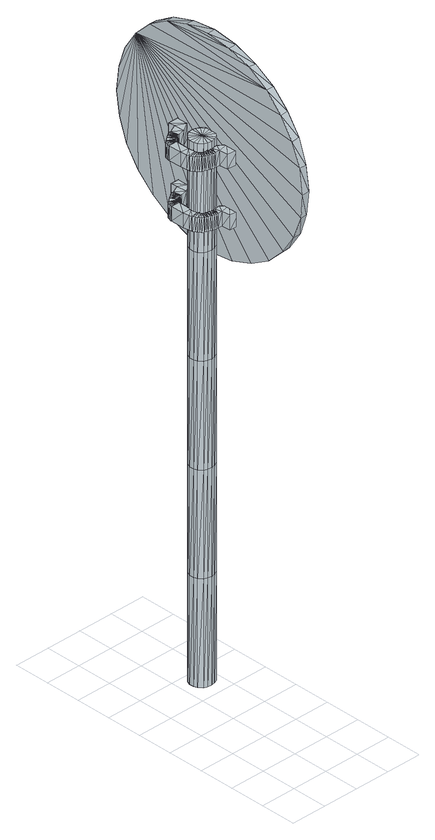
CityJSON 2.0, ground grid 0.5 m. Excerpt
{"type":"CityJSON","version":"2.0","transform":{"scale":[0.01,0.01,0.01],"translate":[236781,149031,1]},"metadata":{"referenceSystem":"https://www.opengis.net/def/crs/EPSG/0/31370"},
"CityObjects":{
"object1":{"type":"GenericCityObject","attributes":{"cluster":49,"mean_distance_to_centroid":0.0835,"new_centroid_x":236781.35,"new_centroid_y":149032.72,"mean_distance_to_camera":6.3,"H1":0,"H2":0,"Z_final":108.13,"cluster2":-1,"proj_x":236780.55,"proj_y":149034.17,"id_line":81387,"bearing_l":61.07,"distance":1.66,"orientation":"right","G_obj":61.07},"geometry":[{"type":"MultiSurface","lod":"2","boundaries":[[[0,1,2]],[[2,1,3]],[[3,1,4]],[[4,1,5]],[[5,1,6]],[[1,7,6]],[[1,8,7]],[[1,9,8]],[[1,10,9]],[[1,11,10]],[[1,12,11]],[[1,13,12]],[[1,14,13]],[[15,14,1]],[[16,15,1]],[[17,16,1]],[[18,17,1]],[[0,18,1]],[[19,20,0]],[[19,0,2]],[[21,19,2]],[[21,2,3]],[[21,3,22]],[[22,3,4]],[[22,4,23]],[[23,4,5]],[[23,5,24]],[[24,5,6]],[[24,6,25]],[[25,6,7]],[[25,7,26]],[[26,7,8]],[[26,8,27]],[[8,9,27]],[[27,9,28]],[[9,10,28]],[[10,29,28]],[[10,11,29]],[[11,30,29]],[[11,12,30]],[[30,12,31]],[[31,12,13]],[[31,13,32]],[[32,13,14]],[[32,14,33]],[[33,14,15]],[[33,15,34]],[[34,15,16]],[[34,16,35]],[[35,16,17]],[[36,35,17]],[[18,36,17]],[[20,36,18]],[[20,18,0]],[[37,38,20]],[[37,20,19]],[[39,37,19]],[[21,39,19]],[[39,21,40]],[[40,21,22]],[[40,22,41]],[[41,22,23]],[[41,23,42]],[[42,23,24]],[[42,24,43]],[[43,24,25]],[[43,25,44]],[[44,25,26]],[[26,45,44]],[[26,27,45]],[[27,46,45]],[[27,28,46]],[[28,47,46]],[[28,29,47]],[[47,29,48]],[[29,30,48]],[[48,30,49]],[[49,30,31]],[[49,31,50]],[[50,31,32]],[[50,32,51]],[[51,32,33]],[[51,33,52]],[[52,33,34]],[[52,34,53]],[[53,34,35]],[[54,53,35]],[[54,35,36]],[[38,54,36]],[[38,36,20]],[[55,56,38]],[[55,38,37]],[[57,55,37]],[[57,37,39]],[[57,39,58]],[[58,39,40]],[[58,40,59]],[[59,40,41]],[[59,41,60]],[[60,41,42]],[[60,42,61]],[[61,42,43]],[[61,43,62]],[[62,43,44]],[[44,63,62]],[[44,45,63]],[[45,64,63]],[[45,46,64]],[[46,65,64]],[[46,47,65]],[[47,66,65]],[[47,48,66]],[[66,48,67]],[[67,48,49]],[[67,49,68]],[[68,49,50]],[[68,50,69]],[[69,50,51]],[[69,51,70]],[[70,51,52]],[[70,52,71]],[[71,52,53]],[[72,71,53]],[[72,53,54]],[[56,72,54]],[[56,54,38]],[[73,74,56]],[[73,56,55]],[[75,73,55]],[[75,55,57]],[[75,57,76]],[[76,57,58]],[[76,58,77]],[[77,58,59]],[[77,59,78]],[[78,59,60]],[[78,60,79]],[[79,60,61]],[[79,61,80]],[[80,61,62]],[[62,81,80]],[[62,63,81]],[[63,82,81]],[[63,64,82]],[[64,83,82]],[[64,65,83]],[[65,84,83]],[[65,66,84]],[[84,66,85]],[[85,66,67]],[[85,67,86]],[[86,67,68]],[[86,68,87]],[[87,68,69]],[[87,69,88]],[[88,69,70]],[[88,70,89]],[[89,70,71]],[[90,89,71]],[[90,71,72]],[[74,90,72]],[[74,72,56]],[[91,92,74]],[[91,74,73]],[[93,91,73]],[[93,73,75]],[[93,75,94]],[[94,75,76]],[[94,76,95]],[[95,76,77]],[[95,77,96]],[[96,77,78]],[[96,78,97]],[[97,78,79]],[[97,79,98]],[[98,79,80]],[[80,99,98]],[[80,81,99]],[[81,100,99]],[[81,82,100]],[[82,101,100]],[[82,83,101]],[[83,102,101]],[[83,84,102]],[[102,84,103]],[[103,84,85]],[[103,85,104]],[[104,85,86]],[[104,86,105]],[[105,86,87]],[[105,87,106]],[[106,87,88]],[[106,88,107]],[[107,88,89]],[[108,107,89]],[[108,89,90]],[[92,108,90]],[[92,90,74]],[[92,91,109]],[[91,93,109]],[[93,94,109]],[[94,95,109]],[[95,96,109]],[[109,96,97]],[[109,97,98]],[[109,98,99]],[[109,99,100]],[[109,100,101]],[[109,101,102]],[[109,102,103]],[[109,103,104]],[[105,109,104]],[[106,109,105]],[[107,109,106]],[[108,109,107]],[[92,109,108]],[[110,111,112]],[[113,112,114]],[[115,112,113]],[[116,112,115]],[[117,112,116]],[[118,112,117]],[[119,112,118]],[[120,112,119]],[[121,112,120]],[[122,112,121]],[[122,123,112]],[[123,110,112]],[[111,124,112]],[[124,125,112]],[[125,126,112]],[[126,127,112]],[[127,128,112]],[[128,129,112]],[[129,130,112]],[[130,131,112]],[[112,131,132]],[[131,133,132]],[[131,134,133]],[[133,134,135]],[[133,135,136]],[[135,137,136]],[[133,136,138]],[[136,139,138]],[[136,137,139]],[[137,140,139]],[[137,135,140]],[[135,141,140]],[[135,134,141]],[[134,142,141]],[[134,131,142]],[[131,143,142]],[[131,130,143]],[[143,130,144]],[[144,130,129]],[[144,129,145]],[[145,129,128]],[[145,128,146]],[[146,127,147]],[[147,127,126]],[[147,126,148]],[[148,126,125]],[[148,125,149]],[[149,125,124]],[[150,149,124]],[[150,124,111]],[[151,150,111]],[[151,111,110]],[[152,151,110]],[[152,110,123]],[[146,128,127]],[[153,123,122]],[[154,153,122]],[[154,122,121]],[[155,154,121]],[[155,121,120]],[[156,155,120]],[[156,120,119]],[[157,156,119]],[[157,119,118]],[[157,118,158]],[[158,118,117]],[[158,117,159]],[[153,152,123]],[[159,117,116]],[[159,116,160]],[[160,116,115]],[[160,115,161]],[[161,115,113]],[[161,113,162]],[[162,113,114]],[[162,114,163]],[[163,114,112]],[[163,112,164]],[[164,112,132]],[[132,165,164]],[[132,133,165]],[[133,138,165]],[[138,139,140]],[[161,162,163]],[[160,161,163]],[[159,160,163]],[[158,159,163]],[[157,158,163]],[[156,157,163]],[[155,156,163]],[[154,155,163]],[[153,154,163]],[[153,163,152]],[[152,163,151]],[[151,163,150]],[[150,163,149]],[[149,163,148]],[[148,163,147]],[[147,163,146]],[[146,163,145]],[[145,163,144]],[[144,163,143]],[[143,163,142]],[[163,164,142]],[[142,164,165]],[[142,165,141]],[[165,140,141]],[[165,138,140]],[[166,167,168]],[[168,167,169]],[[170,168,169]],[[170,169,171]],[[170,171,172]],[[172,171,173]],[[172,173,174]],[[174,173,175]],[[174,175,176]],[[176,175,177]],[[176,177,178]],[[178,177,179]],[[178,179,180]],[[180,179,181]],[[180,181,182]],[[182,181,183]],[[182,183,184]],[[184,183,185]],[[184,185,186]],[[186,185,187]],[[186,187,188]],[[188,187,189]],[[188,189,190]],[[190,189,191]],[[192,190,191]],[[192,191,193]],[[194,192,193]],[[194,193,195]],[[196,194,195]],[[196,195,197]],[[198,196,197]],[[198,197,199]],[[200,198,199]],[[200,199,201]],[[202,200,201]],[[202,201,203]],[[204,202,203]],[[204,203,205]],[[206,204,205]],[[206,205,207]],[[208,206,207]],[[208,207,209]],[[210,208,209]],[[210,209,211]],[[212,210,211]],[[212,211,213]],[[214,212,213]],[[214,213,215]],[[216,214,215]],[[216,215,217]],[[216,217,218]],[[218,217,219]],[[218,219,220]],[[220,219,221]],[[220,221,222]],[[222,221,223]],[[222,223,224]],[[224,223,225]],[[224,225,226]],[[226,225,227]],[[226,227,228]],[[228,227,229]],[[228,229,230]],[[230,229,231]],[[230,231,232]],[[232,231,233]],[[232,233,234]],[[234,233,235]],[[234,235,236]],[[236,235,237]],[[236,237,238]],[[238,237,239]],[[240,238,239]],[[240,239,241]],[[240,241,242]],[[242,241,243]],[[243,244,242]],[[243,245,244]],[[244,245,246]],[[246,245,247]],[[246,247,248]],[[248,247,249]],[[248,249,250]],[[250,249,251]],[[250,251,252]],[[252,251,253]],[[252,253,254]],[[254,253,255]],[[254,255,256]],[[256,255,257]],[[256,257,258]],[[258,257,259]],[[258,259,260]],[[260,259,261]],[[260,261,262]],[[262,261,263]],[[262,263,264]],[[264,263,265]],[[264,265,266]],[[266,265,267]],[[266,267,268]],[[268,267,269]],[[269,270,268]],[[269,271,270]],[[271,272,270]],[[271,273,272]],[[273,274,272]],[[273,275,274]],[[275,276,274]],[[275,277,276]],[[277,278,276]],[[277,279,278]],[[279,280,278]],[[279,281,280]],[[281,282,280]],[[281,283,282]],[[283,284,282]],[[283,285,284]],[[285,286,284]],[[285,287,286]],[[287,288,286]],[[287,289,288]],[[289,290,288]],[[289,291,290]],[[290,291,292]],[[292,291,293]],[[292,293,294]],[[294,293,295]],[[294,295,296]],[[296,295,297]],[[296,297,298]],[[298,297,299]],[[298,299,300]],[[300,299,301]],[[300,301,302]],[[302,301,303]],[[302,303,304]],[[304,303,305]],[[304,305,306]],[[306,305,307]],[[306,307,308]],[[308,307,309]],[[308,309,310]],[[310,309,311]],[[310,311,312]],[[312,311,313]],[[313,166,312]],[[313,167,166]],[[169,167,313]],[[169,313,171]],[[171,313,311]],[[173,171,311]],[[173,311,309]],[[175,173,309]],[[175,309,307]],[[177,175,307]],[[177,307,305]],[[179,177,305]],[[179,305,303]],[[181,179,303]],[[181,303,301]],[[183,181,301]],[[183,301,299]],[[183,299,297]],[[185,183,297]],[[185,297,295]],[[187,185,295]],[[187,295,293]],[[189,187,293]],[[189,293,291]],[[189,291,289]],[[189,289,287]],[[191,189,287]],[[191,287,285]],[[193,191,285]],[[195,193,285]],[[195,285,283]],[[197,195,283]],[[199,197,283]],[[201,199,283]],[[201,283,281]],[[203,201,281]],[[205,203,281]],[[205,281,279]],[[205,279,207]],[[207,279,209]],[[209,279,277]],[[209,277,211]],[[211,277,275]],[[211,275,213]],[[213,275,273]],[[213,273,215]],[[215,273,271]],[[215,271,217]],[[217,271,219]],[[219,271,269]],[[219,269,221]],[[221,269,223]],[[223,269,267]],[[223,267,225]],[[225,267,265]],[[225,265,227]],[[227,265,263]],[[227,263,229]],[[229,263,261]],[[229,261,231]],[[231,261,259]],[[231,259,257]],[[231,257,233]],[[233,257,255]],[[233,255,235]],[[235,255,253]],[[235,253,237]],[[253,251,237]],[[237,251,249]],[[237,249,239]],[[249,247,239]],[[239,247,245]],[[239,245,241]],[[241,245,243]],[[240,242,244]],[[168,312,166]],[[170,312,168]],[[170,310,312]],[[172,310,170]],[[172,308,310]],[[174,308,172]],[[174,306,308]],[[176,306,174]],[[176,304,306]],[[178,304,176]],[[178,302,304]],[[180,302,178]],[[180,300,302]],[[182,300,180]],[[182,298,300]],[[182,296,298]],[[184,296,182]],[[184,294,296]],[[186,294,184]],[[186,292,294]],[[188,292,186]],[[188,290,292]],[[188,288,290]],[[188,286,288]],[[190,286,188]],[[190,284,286]],[[192,284,190]],[[194,284,192]],[[194,282,284]],[[196,282,194]],[[198,282,196]],[[200,282,198]],[[200,280,282]],[[202,280,200]],[[204,280,202]],[[204,278,280]],[[204,206,278]],[[206,208,278]],[[208,276,278]],[[208,210,276]],[[210,274,276]],[[210,212,274]],[[212,272,274]],[[212,214,272]],[[214,270,272]],[[214,216,270]],[[216,218,270]],[[218,268,270]],[[218,220,268]],[[220,222,268]],[[222,266,268]],[[222,224,266]],[[224,264,266]],[[224,226,264]],[[226,262,264]],[[226,228,262]],[[228,260,262]],[[228,230,260]],[[230,258,260]],[[230,256,258]],[[230,232,256]],[[232,254,256]],[[232,234,254]],[[234,252,254]],[[234,236,252]],[[252,236,250]],[[236,248,250]],[[236,238,248]],[[248,238,246]],[[238,244,246]],[[238,240,244]],[[314,315,316]],[[316,315,317]],[[318,316,317]],[[318,317,319]],[[318,319,320]],[[320,319,321]],[[320,321,322]],[[322,321,323]],[[322,323,324]],[[324,323,325]],[[324,325,326]],[[326,325,327]],[[326,327,328]],[[328,327,329]],[[328,329,330]],[[330,329,331]],[[330,331,332]],[[332,331,333]],[[332,333,334]],[[334,333,335]],[[334,335,336]],[[336,335,337]],[[336,337,338]],[[338,337,339]],[[340,338,339]],[[340,339,341]],[[342,340,341]],[[342,341,343]],[[344,342,343]],[[344,343,345]],[[346,344,345]],[[346,345,347]],[[348,346,347]],[[348,347,349]],[[350,348,349]],[[350,349,351]],[[352,350,351]],[[352,351,353]],[[354,352,353]],[[354,353,355]],[[356,354,355]],[[356,355,357]],[[358,356,357]],[[358,357,359]],[[360,358,359]],[[360,359,361]],[[362,360,361]],[[362,361,363]],[[364,362,363]],[[364,363,365]],[[364,365,366]],[[366,365,367]],[[366,367,368]],[[368,367,369]],[[368,369,370]],[[370,369,371]],[[370,371,372]],[[372,371,373]],[[372,373,374]],[[374,373,375]],[[374,375,376]],[[376,375,377]],[[376,377,378]],[[378,377,379]],[[378,379,380]],[[380,379,381]],[[380,381,382]],[[382,381,383]],[[382,383,384]],[[384,383,385]],[[384,385,386]],[[386,385,387]],[[388,386,387]],[[388,387,389]],[[388,389,390]],[[390,389,391]],[[391,392,390]],[[391,393,392]],[[392,393,394]],[[394,393,395]],[[394,395,396]],[[396,395,397]],[[396,397,398]],[[398,397,399]],[[398,399,400]],[[400,399,401]],[[400,401,402]],[[402,401,403]],[[402,403,404]],[[404,403,405]],[[404,405,406]],[[406,405,407]],[[406,407,408]],[[408,407,409]],[[408,409,410]],[[410,409,411]],[[410,411,412]],[[412,411,413]],[[412,413,414]],[[414,413,415]],[[414,415,416]],[[416,415,417]],[[417,418,416]],[[417,419,418]],[[419,420,418]],[[419,421,420]],[[421,422,420]],[[421,423,422]],[[423,424,422]],[[423,425,424]],[[425,426,424]],[[425,427,426]],[[427,428,426]],[[427,429,428]],[[429,430,428]],[[429,431,430]],[[431,432,430]],[[431,433,432]],[[433,434,432]],[[433,435,434]],[[435,436,434]],[[435,437,436]],[[437,438,436]],[[437,439,438]],[[438,439,440]],[[440,439,441]],[[440,441,442]],[[442,441,443]],[[442,443,444]],[[444,443,445]],[[444,445,446]],[[446,445,447]],[[446,447,448]],[[448,447,449]],[[448,449,450]],[[450,449,451]],[[450,451,452]],[[452,451,453]],[[452,453,454]],[[454,453,455]],[[454,455,456]],[[456,455,457]],[[456,457,458]],[[458,457,459]],[[458,459,460]],[[460,459,461]],[[461,314,460]],[[461,315,314]],[[317,315,461]],[[317,461,319]],[[319,461,459]],[[321,319,459]],[[321,459,457]],[[323,321,457]],[[323,457,455]],[[325,323,455]],[[325,455,453]],[[327,325,453]],[[327,453,451]],[[329,327,451]],[[329,451,449]],[[331,329,449]],[[331,449,447]],[[331,447,445]],[[333,331,445]],[[333,445,443]],[[335,333,443]],[[335,443,441]],[[337,335,441]],[[337,441,439]],[[337,439,437]],[[337,437,435]],[[339,337,435]],[[339,435,433]],[[341,339,433]],[[343,341,433]],[[343,433,431]],[[345,343,431]],[[347,345,431]],[[349,347,431]],[[349,431,429]],[[351,349,429]],[[353,351,429]],[[353,429,427]],[[353,427,355]],[[355,427,357]],[[357,427,425]],[[357,425,359]],[[359,425,423]],[[359,423,361]],[[361,423,421]],[[361,421,363]],[[363,421,419]],[[363,419,365]],[[365,419,367]],[[367,419,417]],[[367,417,369]],[[369,417,371]],[[371,417,415]],[[371,415,373]],[[373,415,413]],[[373,413,375]],[[375,413,411]],[[375,411,377]],[[377,411,409]],[[377,409,379]],[[379,409,407]],[[379,407,405]],[[379,405,381]],[[381,405,403]],[[381,403,383]],[[383,403,401]],[[383,401,385]],[[401,399,385]],[[385,399,397]],[[385,397,387]],[[397,395,387]],[[387,395,393]],[[387,393,389]],[[389,393,391]],[[388,390,392]],[[316,460,314]],[[318,460,316]],[[318,458,460]],[[320,458,318]],[[320,456,458]],[[322,456,320]],[[322,454,456]],[[324,454,322]],[[324,452,454]],[[326,452,324]],[[326,450,452]],[[328,450,326]],[[328,448,450]],[[330,448,328]],[[330,446,448]],[[330,444,446]],[[332,444,330]],[[332,442,444]],[[334,442,332]],[[334,440,442]],[[336,440,334]],[[336,438,440]],[[336,436,438]],[[336,434,436]],[[338,434,336]],[[338,432,434]],[[340,432,338]],[[342,432,340]],[[342,430,432]],[[344,430,342]],[[346,430,344]],[[348,430,346]],[[348,428,430]],[[350,428,348]],[[352,428,350]],[[352,426,428]],[[352,354,426]],[[354,356,426]],[[356,424,426]],[[356,358,424]],[[358,422,424]],[[358,360,422]],[[360,420,422]],[[360,362,420]],[[362,418,420]],[[362,364,418]],[[364,366,418]],[[366,416,418]],[[366,368,416]],[[368,370,416]],[[370,414,416]],[[370,372,414]],[[372,412,414]],[[372,374,412]],[[374,410,412]],[[374,376,410]],[[376,408,410]],[[376,378,408]],[[378,406,408]],[[378,404,406]],[[378,380,404]],[[380,402,404]],[[380,382,402]],[[382,400,402]],[[382,384,400]],[[400,384,398]],[[384,396,398]],[[384,386,396]],[[396,386,394]],[[386,392,394]],[[386,388,392]]]}]}
},
"vertices":[
[81,249,1],[81,232,1],[75,248,1],[70,245,1],[66,241,1],[64,235,1],[64,229,1],[66,224,1],[70,219,1],[75,217,1],[81,216,1],[86,217,1],[91,219,1],[95,224,1],[97,229,1],[97,235,1],[95,241,1],[91,245,1],[86,248,1],[75,248,150],[81,249,150],[70,245,150],[66,241,150],[64,235,150],[64,229,150],[66,224,150],[70,219,150],[75,217,150],[81,216,150],[86,217,150],[91,219,150],[95,224,150],[97,229,150],[97,235,150],[95,241,150],[91,245,150],[86,248,150],[75,248,299],[81,249,299],[70,245,299],[66,241,299],[64,235,299],[64,229,299],[66,224,299],[70,219,299],[75,217,299],[81,216,299],[86,217,299],[91,219,299],[95,224,299],[97,229,299],[97,235,299],[95,241,299],[91,245,299],[86,248,299],[75,248,448],[81,249,448],[70,245,448],[66,241,448],[64,235,448],[64,229,448],[66,224,448],[70,219,448],[75,217,448],[81,216,448],[86,217,448],[91,219,448],[95,224,448],[97,229,448],[97,235,448],[95,241,448],[91,245,448],[86,248,448],[75,248,597],[81,249,597],[70,245,597],[66,241,597],[64,235,597],[64,229,597],[66,224,597],[70,219,597],[75,217,597],[81,216,597],[86,217,597],[91,219,597],[95,224,597],[97,229,597],[97,235,597],[95,241,597],[91,245,597],[86,248,597],[75,248,746],[81,249,746],[70,245,746],[66,241,746],[64,235,746],[64,229,746],[66,224,746],[70,219,746],[75,217,746],[81,216,746],[86,217,746],[91,219,746],[95,224,746],[97,229,746],[97,235,746],[95,241,746],[91,245,746],[86,248,746],[81,232,746],[98,169,593],[98,141,610],[94,353,822],[95,382,763],[94,371,794],[95,386,728],[96,382,694],[96,371,662],[97,353,634],[98,330,610],[98,302,593],[98,270,581],[98,235,577],[98,201,581],[98,118,634],[97,100,662],[97,88,694],[96,84,728],[96,88,763],[95,100,794],[95,118,822],[94,141,846],[93,330,846],[93,302,864],[94,169,864],[93,201,875],[93,270,875],[93,235,879],[104,270,875],[104,235,879],[104,201,875],[104,169,864],[105,141,846],[105,118,823],[106,100,795],[106,89,763],[107,85,728],[107,89,694],[108,100,662],[108,118,634],[109,141,611],[109,169,593],[109,201,581],[109,235,577],[109,270,581],[108,302,593],[108,330,611],[107,353,634],[107,371,662],[106,382,694],[106,386,728],[105,382,763],[105,371,795],[104,353,823],[104,330,846],[104,302,864],[102,287,652],[102,287,632],[85,287,652],[85,287,632],[86,278,652],[86,278,632],[75,273,652],[75,273,632],[73,273,652],[73,273,632],[71,272,652],[71,272,632],[69,271,652],[69,271,632],[68,270,652],[68,270,632],[66,269,652],[66,269,632],[64,268,652],[64,268,632],[63,267,652],[63,267,632],[58,263,652],[58,263,632],[57,262,652],[57,262,632],[55,261,652],[55,261,632],[54,259,652],[54,259,632],[54,258,652],[54,258,632],[53,256,652],[53,256,632],[53,254,652],[53,254,632],[53,253,652],[53,253,632],[53,235,652],[53,235,632],[54,226,652],[54,226,632],[55,223,652],[55,223,632],[55,221,652],[55,221,632],[57,219,652],[57,219,632],[58,216,652],[58,216,632],[60,215,652],[60,215,632],[61,213,652],[61,213,632],[63,211,652],[63,211,632],[64,211,652],[64,211,632],[66,210,652],[66,210,632],[68,209,652],[68,209,632],[71,208,652],[71,208,632],[73,207,652],[73,207,632],[76,207,652],[76,207,632],[78,206,652],[78,206,632],[81,206,652],[81,206,632],[87,206,652],[87,206,632],[88,194,652],[88,194,632],[103,193,652],[103,193,632],[102,209,652],[102,209,632],[92,216,652],[92,216,632],[84,215,652],[84,215,632],[82,215,652],[82,215,632],[81,215,652],[81,215,632],[79,215,652],[79,215,632],[77,216,652],[77,216,632],[76,216,652],[76,216,632],[74,216,652],[74,216,632],[72,217,652],[72,217,632],[71,217,652],[71,217,632],[69,218,652],[69,218,632],[68,219,652],[68,219,632],[67,220,652],[67,220,632],[67,222,652],[67,222,632],[66,223,652],[66,223,632],[66,224,652],[66,224,632],[65,234,652],[65,234,632],[65,253,652],[65,253,632],[65,254,652],[65,254,632],[65,255,652],[65,255,632],[66,256,652],[66,256,632],[66,257,652],[66,257,632],[67,258,652],[67,258,632],[68,258,652],[68,258,632],[69,259,652],[69,259,632],[70,260,652],[70,260,632],[71,260,652],[71,260,632],[72,261,652],[72,261,632],[73,261,652],[73,261,632],[75,261,652],[75,261,632],[76,262,652],[76,262,632],[77,262,652],[77,262,632],[87,264,652],[87,264,632],[99,271,652],[99,271,632],[98,287,737],[98,287,717],[81,287,737],[81,287,717],[82,278,737],[82,278,717],[71,273,737],[71,273,717],[69,273,737],[69,273,717],[67,272,737],[67,272,717],[65,271,737],[65,271,717],[64,270,737],[64,270,717],[62,269,737],[62,269,717],[60,268,737],[60,268,717],[59,267,737],[59,267,717],[54,263,737],[54,263,717],[53,262,737],[53,262,717],[51,261,737],[51,261,717],[50,259,737],[50,259,717],[50,258,737],[50,258,717],[49,256,737],[49,256,717],[49,254,737],[49,254,717],[49,253,737],[49,253,717],[49,235,737],[49,235,717],[50,226,737],[50,226,717],[51,223,737],[51,223,717],[51,221,737],[51,221,717],[53,219,737],[53,219,717],[54,216,737],[54,216,717],[56,215,737],[56,215,717],[57,213,737],[57,213,717],[59,211,737],[59,211,717],[60,211,737],[60,211,717],[62,210,737],[62,210,717],[64,209,737],[64,209,717],[67,208,737],[67,208,717],[69,207,737],[69,207,717],[72,207,737],[72,207,717],[74,206,737],[74,206,717],[77,206,737],[77,206,717],[83,206,737],[83,206,717],[84,194,737],[84,194,717],[99,193,737],[99,193,717],[98,209,737],[98,209,717],[88,216,737],[88,216,717],[80,215,737],[80,215,717],[78,215,737],[78,215,717],[77,215,737],[77,215,717],[75,215,737],[75,215,717],[73,216,737],[73,216,717],[72,216,737],[72,216,717],[70,216,737],[70,216,717],[68,217,737],[68,217,717],[67,217,737],[67,217,717],[65,218,737],[65,218,717],[64,219,737],[64,219,717],[63,220,737],[63,220,717],[63,222,737],[63,222,717],[62,223,737],[62,223,717],[62,224,737],[62,224,717],[61,234,737],[61,234,717],[61,253,737],[61,253,717],[61,254,737],[61,254,717],[61,255,737],[61,255,717],[62,256,737],[62,256,717],[62,257,737],[62,257,717],[63,258,737],[63,258,717],[64,258,737],[64,258,717],[65,259,737],[65,259,717],[66,260,737],[66,260,717],[67,260,737],[67,260,717],[68,261,737],[68,261,717],[69,261,737],[69,261,717],[71,261,737],[71,261,717],[72,262,737],[72,262,717],[73,262,737],[73,262,717],[83,264,737],[83,264,717],[95,271,737],[95,271,717]
]}
